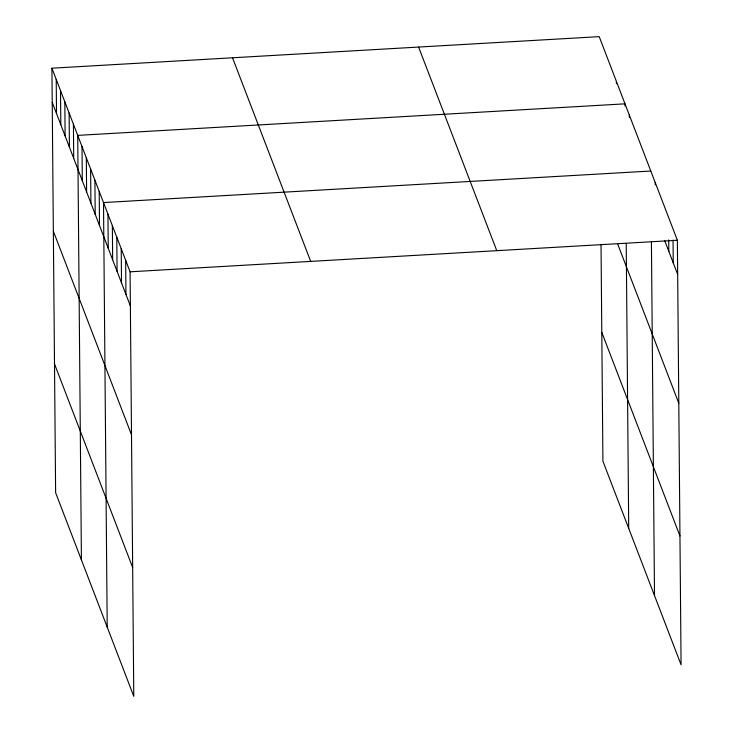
<?xml version="1.0" encoding="UTF-8"?>
<svg xmlns="http://www.w3.org/2000/svg" width="733" height="733" viewBox="0 0 733 733"><rect width="100%" height="100%" fill="white"/><g stroke="black" fill="none" stroke-linecap="round" stroke-linejoin="round"><path stroke-width="1.1" d="M51.924 68.196L130.08 271.806L133.782 696.35L55.626 492.741L51.924 68.196L599.218 36.65L677.374 240.259L681.076 664.804L602.92 461.194L601.023 244.254M650.803 171.027L103.509 202.574L107.21 627.127M130.08 271.806L677.374 240.259M664.785 240.836L677.668 274.399M617.837 244.419L678.795 403.232M601.793 332.361L679.949 535.97M418.607 47.059L496.763 250.668M232.526 57.788L310.682 261.397M52.217 102.345L130.373 305.945M53.344 231.179L131.5 434.779M54.508 363.916L132.664 567.516M673.041 240.103L673.242 262.863M668.716 239.938L668.817 251.327M655.229 182.563L655.247 184.844M651.417 241.826L654.505 595.572M629.308 115.035L629.326 117.317M625.029 106.12L625.011 103.839L77.716 135.385L81.418 559.939M626.229 243.493L628.712 528.383M616.407 81.445L616.426 83.718M125.655 260.27L125.948 294.409M121.22 248.725L121.522 282.874M116.794 237.19L117.088 271.338M112.36 225.654L112.662 259.794M107.934 214.118L108.237 248.258M99.212 191.377L99.505 225.526M94.905 180.181L95.208 214.329M90.608 168.984L90.91 203.123M86.311 157.787L86.613 191.927M82.014 146.591L82.307 180.73M73.419 124.189L73.712 158.337M69.122 112.992L69.415 147.131M64.816 101.795L65.118 135.935M60.518 90.599L60.821 124.738M56.221 79.393L56.523 113.542"/></g></svg>
